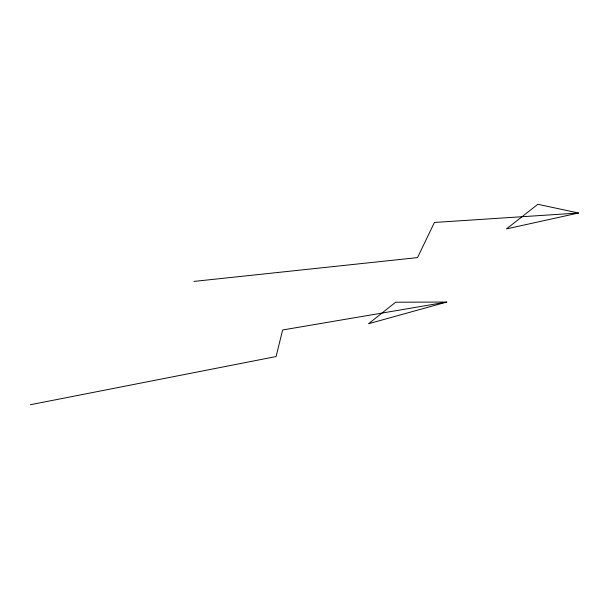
<?xml version="1.0" encoding="UTF-8"?>
<svg xmlns="http://www.w3.org/2000/svg" width="609" height="609" viewBox="0 0 609 609"><rect width="100%" height="100%" fill="white"/><g stroke="black" fill="none" stroke-linecap="round" stroke-linejoin="round"><path stroke-width="0.91" d="M446.747 302.056L368.529 323.744L395.637 302.209L446.747 302.056L282.629 329.979L276.083 356.554L30.45 404.711M578.55 213.013L506.49 228.9L537.854 204.289L578.55 213.013L434.423 222.46L417.515 257.607L194.02 281.404"/></g></svg>
